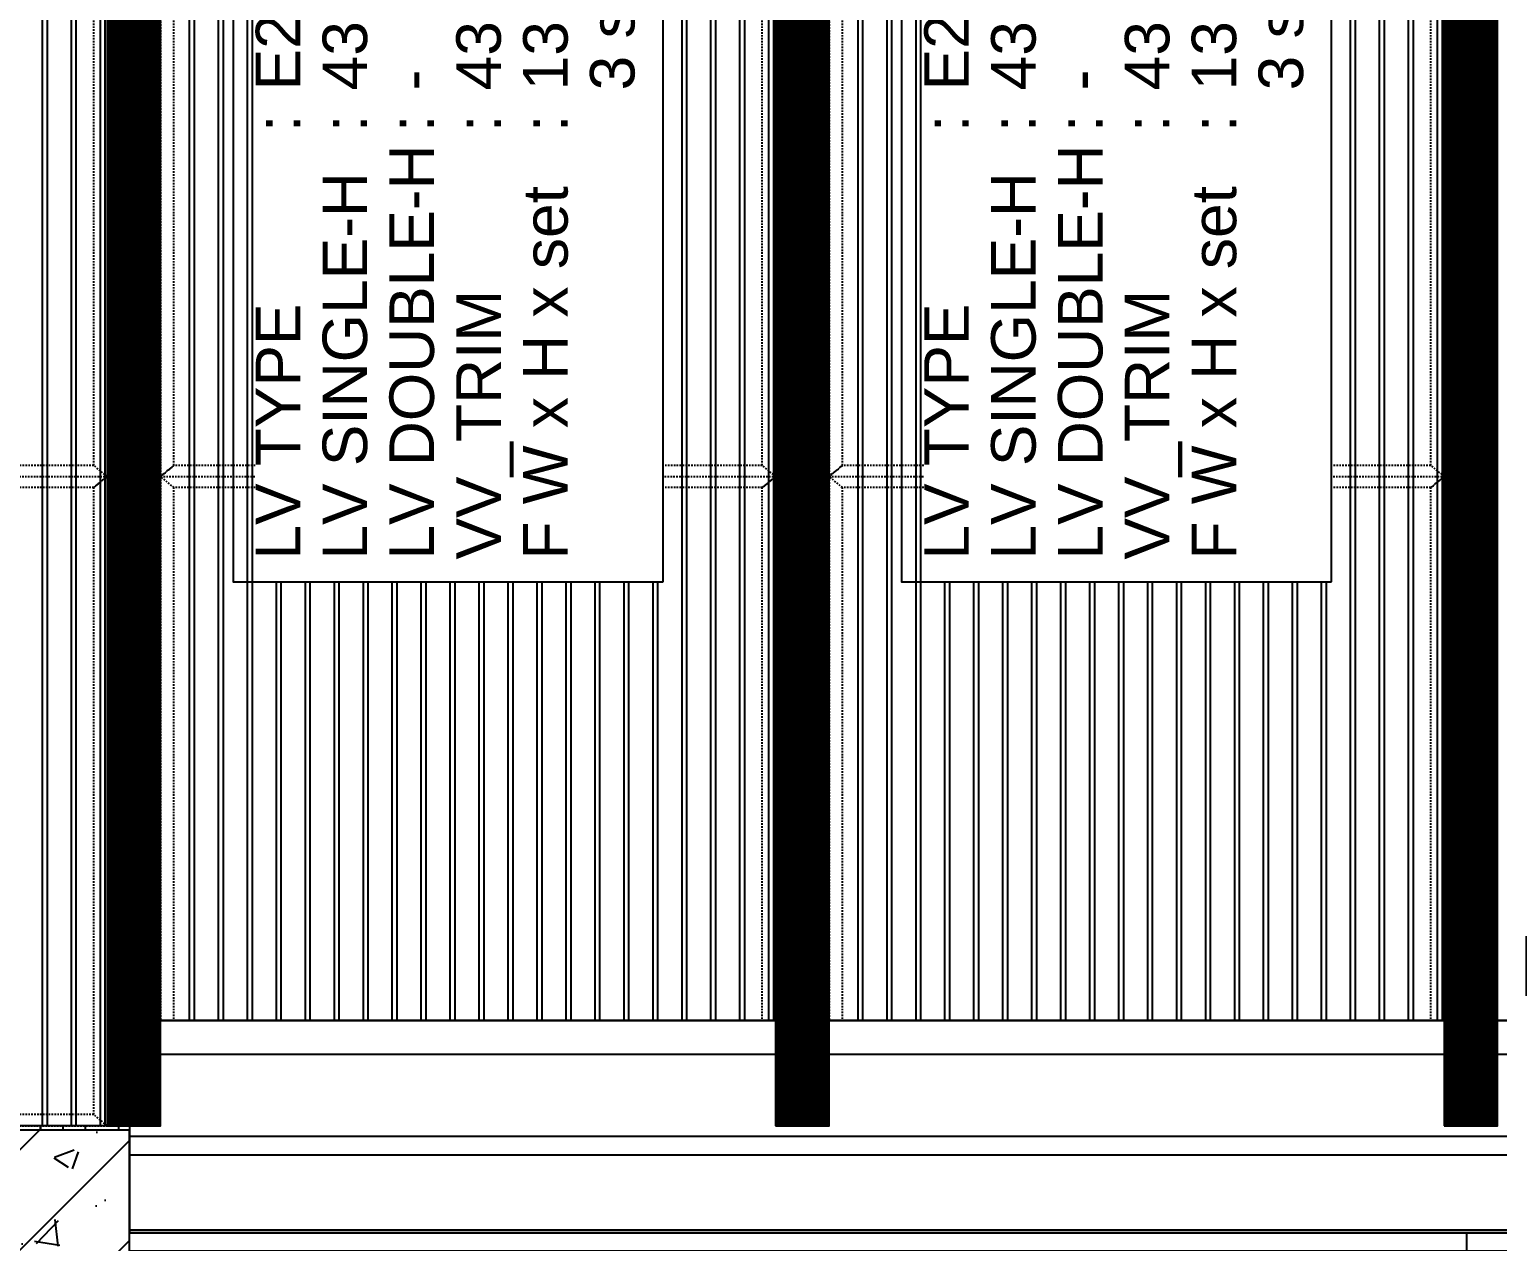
# Model space of a CAD drawing. Header units: millimetres. Extents: x 663313 to 1226001, y 1431724 to 1620898.
# Drawn here: x 856797 to 860091, y 1513025 to 1515745 of the extents above; entities that cross this region are included whole.
import ezdxf

# ---------------------------------------------------------------- set-up
doc = ezdxf.new("R2010")
doc.units = ezdxf.units.MM
doc.set_wipeout_variables(frame=1)
for name, pattern in [('CENTER', [50.8, 31.75, -6.35, 6.35, -6.35]), ('DPA_Grid _ Level 100', [1000, 550, -160, 130, -160]), ('Grid Line', [22.225, 12.7, -3.175, 3.175, -3.175]), ('HIDDEN', [0.375, 0.25, -0.125]), ('TA_GL_000.70000', [1.925, 0.7, -0.175, 0.175, -0.175, 0.7]), ('TA_HL_001.00000', [6.5, 3.55, -2.95]), ('XKITLINE00', [0]), ('XKITLINE02', [4, 2, -2])]:
    doc.linetypes.add(name, pattern=pattern)
for name, color, linetype, plot in [('000 - 0_HIDE_OBJ_FRAMING_DEF_SUB', 7, 'Continuous', False), ('000_AREA_ASPG_AREA_HATCH_', 7, 'Continuous', False), ('000_AREA_ASPG_AREA_MAIN_COLOR_1', 7, 'Continuous', False)]:
    doc.layers.add(name, color=color, linetype=linetype, plot=plot)
for name, color, linetype in [('000 - 0_SYM_DWG_GRIDLINE_MAIN_COLOR_251', 7, 'Continuous'), ('000 - CONCRETE_COL_HATCH_', 7, 'Continuous'), ('000 - CONCRETE_PRECAST_MAIN_COLOR_1', 7, 'Continuous'), ('000 - CONCRETE_PRECAST_MAIN_COLOR_3', 7, 'Continuous'), ('000 - CONCRETE_PRECAST_WIPEOUT_', 7, 'Continuous'), ('000 - ESTIMATE_ASPG_MAIN_COLOR_6', 7, 'Continuous'), ('000 - ESTIMATE_ASPG_TEXT_COLOR_1', 7, 'Continuous'), ('000 - ESTIMATE_ASPG_WIPEOUT_', 7, 'Continuous'), ('000 - GRID', 7, 'CENTER'), ('010 - ASPG_EXTR_MAIN_COLOR_2', 7, 'Continuous'), ('010 - ASPG_EXTR_WIPEOUT_', 7, 'Continuous'), ('010 - ASPG_FRAMING_MAIN_COLOR_1', 7, 'Continuous'), ('010 - ASPG_FRAMING_SUB_COLOR_2', 7, 'Continuous'), ('A-canopy', 7, 'Continuous')]:
    doc.layers.add(name, color=color, linetype=linetype)
for name, color, linetype, lineweight in [('A-FLOR-E', 7, 'Continuous', 9), ('A-GENM', 7, 'Continuous', 9), ('Bolt', 7, 'Continuous', 0), ('Part', 7, 'Continuous', 0)]:
    doc.layers.add(name, color=color, linetype=linetype, lineweight=lineweight)
doc.styles.add('_Arial', font='arial.ttf')
doc.styles.add('Arial', font='arial.ttf')
doc.styles.add('TA', font='', dxfattribs={"height": 4.5})
doc.styles.get('TA').set_extended_font_data('Cordia New')
doc.dimstyles.new('Dim - 40 - Cen', dxfattribs={"dimscale": 0.04, "dimtxt": 3, "dimasz": 1, "dimexe": 0, "dimexo": 2.5, "dimgap": 1.5, "dimtad": 1, "dimdec": 0, "dimlfac": 1000, "dimzin": 1, "dimdsep": 46, "dimtxsty": 'Arial', "dimblk": 'CEN1', "dimcen": 0.09, "dimclrd": 7, "dimclre": 7, "dimclrt": 7, "dimadec": 0, "dimazin": 0, "dimtfac": 1, "dimtdec": 0, "dimtix": 1, "dimtofl": 0, "dimtmove": 2, "dimatfit": 3, "dimfxl": 1, "dimtfill": 1, "dimtfillclr": 256, "dimtolj": 1, "dimtzin": 0, "dimarcsym": 0})
doc.dimstyles.new('Dim - 40 - End', dxfattribs={"dimscale": 0.04, "dimtxt": 3, "dimasz": 1, "dimexe": 0, "dimexo": 2.5, "dimgap": 1.5, "dimtad": 1, "dimdec": 0, "dimlfac": 1000, "dimzin": 1, "dimdsep": 46, "dimtxsty": 'Arial', "dimblk": 'END', "dimcen": 0.09, "dimclrd": 7, "dimclre": 7, "dimclrt": 7, "dimadec": 0, "dimazin": 0, "dimtfac": 1, "dimtdec": 0, "dimtix": 1, "dimtofl": 0, "dimtmove": 2, "dimatfit": 3, "dimfxl": 1, "dimtfill": 1, "dimtfillclr": 256, "dimtolj": 1, "dimtzin": 0, "dimarcsym": 0})

# ---------------------------------------------------------------- blocks, each defined once
blk = doc.blocks.new('*A25213097')
at = {"layer": 'Part', "color": 7, "linetype": 'XKITLINE00', "lineweight": 0}
for p, q in [((319.479499, 90.984542), (319.479499, 90.334542)), ((319.479499, 90.984542), (347.729499, 90.984542)), ((347.729499, 90.334542), (347.729499, 90.984542)), ((319.479499, 90.334542), (347.729499, 90.334542))]:
    blk.add_line(p, q, dxfattribs=at)
at = {"layer": 'Part', "color": 7, "linetype": 'XKITLINE02', "lineweight": 0}
blk.add_line((319.479499, 90.394542), (347.729499, 90.394542), dxfattribs=at)
blk = doc.blocks.new('*A25223098')
at = {"layer": 'Part', "color": 7, "linetype": 'XKITLINE00', "lineweight": 0}
for p, q in [((344.479501, 103.584542), (344.479501, 90.984542)), ((344.479501, 103.584542), (345.479501, 103.584542)), ((345.479501, 103.584542), (345.479501, 90.984542)), ((344.479501, 90.274542), (344.479501, 86.484542)), ((345.479501, 90.274542), (345.479501, 86.484542)), ((344.479501, 86.484542), (345.479501, 86.484542))]:
    blk.add_line(p, q, dxfattribs=at)
at = {"layer": 'Part', "color": 7, "linetype": 'XKITLINE02', "lineweight": 0}
for p, q in [((344.949501, 103.584542), (344.949501, 86.484542)), ((345.009501, 103.584542), (345.009501, 86.484542)), ((344.479501, 90.984542), (344.479501, 90.274542)), ((345.479501, 90.984542), (345.479501, 90.274542))]:
    blk.add_line(p, q, dxfattribs=at)
blk = doc.blocks.new('*A28423259')
at = {"layer": 'Part', "color": 7, "linetype": 'XKITLINE00', "lineweight": 0}
for p, q in [((321.729535, 90.984542), (321.729535, 103.584542)), ((321.729535, 103.584542), (322.729535, 103.584542)), ((322.729535, 103.584542), (322.729535, 90.984542)), ((321.729535, 90.274542), (321.729535, 86.484542)), ((322.729535, 90.274542), (322.729535, 86.484542)), ((321.729535, 86.484542), (322.729535, 86.484542))]:
    blk.add_line(p, q, dxfattribs=at)
at = {"layer": 'Part', "color": 7, "linetype": 'XKITLINE02', "lineweight": 0}
for p, q in [((322.199535, 103.584542), (322.199535, 86.484542)), ((322.259535, 103.584542), (322.259535, 86.484542)), ((321.729535, 90.984542), (321.729535, 90.274542)), ((322.729535, 90.984542), (322.729535, 90.274542))]:
    blk.add_line(p, q, dxfattribs=at)
blk = doc.blocks.new('*A29423270')
at = {"layer": 'Bolt'}
for points in [[(344.15, 86.385), (344.15, 86.285), (344.01, 86.285), (344.01, 86.385)], [(345.95, 86.385), (345.95, 86.285), (345.81, 86.285), (345.81, 86.385)]]:
    blk.add_hatch(color=7, dxfattribs=at).paths.add_polyline_path(points, flags=17)
at = {"layer": 'Bolt', "color": 7, "linetype": 'XKITLINE00', "lineweight": 0}
for p, q in [((344.01, 86.385), (344.01, 86.285)), ((344.08, 86.385), (344.08, 86.285)), ((344.15, 86.385), (344.15, 86.285)), ((345.81, 86.385), (345.81, 86.285)), ((345.88, 86.385), (345.88, 86.285)), ((345.95, 86.385), (345.95, 86.285))]:
    blk.add_line(p, q, dxfattribs=at)
blk = doc.blocks.new('*A29433271')
at = {"layer": 'Bolt', "color": 7, "linetype": 'XKITLINE02', "lineweight": 0}
for p, q in [((345.138701, 86.684542), (344.709501, 86.684542)), ((345.009501, 86.754542), (344.949501, 86.754542)), ((345.059501, 86.854542), (345.009501, 86.854542)), ((345.009501, 86.614542), (344.949501, 86.614542)), ((345.059501, 86.514542), (345.009501, 86.514542))]:
    blk.add_line(p, q, dxfattribs=at)
blk = doc.blocks.new('*A29443272')
at = {"layer": 'Part', "color": 7, "linetype": 'XKITLINE00', "lineweight": 0}
for p, q in [((343.679501, 86.084542), (343.879501, 86.284542)), ((343.679501, 86.084542), (346.279501, 86.084542)), ((343.879501, 86.284542), (346.109501, 86.284542)), ((346.109501, 86.284542), (346.279501, 86.084542))]:
    blk.add_line(p, q, dxfattribs=at)
blk = doc.blocks.new('*A29453273')
at = {"layer": 'Part', "color": 7, "linetype": 'XKITLINE02', "lineweight": 0}
for p, q in [((345.059501, 86.984542), (345.009501, 86.984542)), ((345.009501, 86.984542), (345.009501, 86.484542)), ((345.059501, 86.484542), (345.059501, 86.984542)), ((345.009501, 86.384542), (345.609501, 86.384542))]:
    blk.add_line(p, q, dxfattribs=at)
at = {"layer": 'Part', "color": 7, "linetype": 'XKITLINE00', "lineweight": 0}
for p, q in [((345.009501, 86.484542), (345.009501, 86.384542)), ((345.059501, 86.434542), (345.059501, 86.484542)), ((345.609501, 86.434542), (345.059501, 86.434542)), ((345.609501, 86.384542), (345.609501, 86.434542))]:
    blk.add_line(p, q, dxfattribs=at)
blk = doc.blocks.new('*A29463274')
at = {"layer": 'Part', "color": 7, "linetype": 'XKITLINE00', "lineweight": 0}
for p, q in [((343.879501, 86.384542), (346.079501, 86.384542)), ((343.879501, 86.284542), (343.879501, 86.384542)), ((346.079501, 86.384542), (346.079501, 86.284542)), ((346.079501, 86.284542), (343.879501, 86.284542))]:
    blk.add_line(p, q, dxfattribs=at)
blk = doc.blocks.new('*A29473275')
at = {"layer": 'Part', "color": 7, "linetype": 'XKITLINE00', "lineweight": 0}
for p, q in [((344.949501, 90.274542), (345.009501, 90.274542)), ((344.949501, 89.274542), (344.949501, 90.274542)), ((345.009501, 90.274542), (345.009501, 89.274542)), ((344.949501, 89.974542), (345.009501, 89.974542)), ((345.009501, 89.274542), (344.949501, 89.274542))]:
    blk.add_line(p, q, dxfattribs=at)
blk = doc.blocks.new('*A29483276')
at = {"layer": 'Part', "color": 7, "linetype": 'XKITLINE00', "lineweight": 0}
for p, q in [((344.479501, 90.274542), (344.479501, 90.334542)), ((345.479501, 90.274542), (344.479501, 90.274542)), ((345.479501, 90.334542), (345.479501, 90.274542))]:
    blk.add_line(p, q, dxfattribs=at)
at = {"layer": 'Part', "color": 7, "linetype": 'XKITLINE02', "lineweight": 0}
blk.add_line((344.479501, 90.334542), (345.479501, 90.334542), dxfattribs=at)
blk = doc.blocks.new('*A29493277')
at = {"layer": 'Bolt'}
for points in [[(344.61, 90.335), (344.61, 90.395), (344.75, 90.395), (344.75, 90.335)], [(344.61, 90.275), (344.61, 90.335), (344.75, 90.335), (344.75, 90.275)], [(345.21, 90.335), (345.21, 90.395), (345.35, 90.395), (345.35, 90.335)], [(345.21, 90.275), (345.21, 90.335), (345.35, 90.335), (345.35, 90.275)]]:
    blk.add_hatch(color=7, dxfattribs=at).paths.add_polyline_path(points, flags=17)
at = {"layer": 'Bolt', "color": 7, "linetype": 'XKITLINE00', "lineweight": 0}
for p, q in [((344.68, 90.195), (344.68, 90.625)), ((345.28, 90.195), (345.28, 90.625)), ((344.61, 90.335), (344.61, 90.395)), ((344.61, 90.275), (344.61, 90.335)), ((344.75, 90.335), (344.75, 90.395)), ((344.75, 90.275), (344.75, 90.335)), ((345.21, 90.335), (345.21, 90.395)), ((345.21, 90.275), (345.21, 90.335)), ((345.35, 90.335), (345.35, 90.395)), ((345.35, 90.275), (345.35, 90.335))]:
    blk.add_line(p, q, dxfattribs=at)
blk = doc.blocks.new('*A30593350')
at = {"layer": 'Part', "color": 7, "linetype": 'XKITLINE00', "lineweight": 0}
for p, q in [((323.529535, 103.984542), (320.929535, 103.984542)), ((320.929535, 103.984542), (321.129535, 103.784542)), ((321.129535, 103.784542), (323.359535, 103.784542)), ((323.529535, 103.984542), (323.359535, 103.784542))]:
    blk.add_line(p, q, dxfattribs=at)
blk = doc.blocks.new('*A30603351')
at = {"layer": 'Part', "color": 7, "linetype": 'XKITLINE00', "lineweight": 0}
for p, q in [((321.129535, 103.684542), (321.129535, 103.784542)), ((321.129535, 103.784542), (323.329535, 103.784542)), ((323.329535, 103.784542), (323.329535, 103.684542)), ((321.129535, 103.684542), (323.329535, 103.684542))]:
    blk.add_line(p, q, dxfattribs=at)
blk = doc.blocks.new('*A30783357')
at = {"layer": 'Bolt'}
for points in [[(344.15, 103.785), (344.15, 103.685), (344.01, 103.685), (344.01, 103.785)], [(345.95, 103.785), (345.95, 103.685), (345.81, 103.685), (345.81, 103.785)]]:
    blk.add_hatch(color=7, dxfattribs=at).paths.add_polyline_path(points, flags=17)
at = {"layer": 'Bolt', "color": 7, "linetype": 'XKITLINE00', "lineweight": 0}
for p, q in [((344.01, 103.685), (344.01, 103.785)), ((344.08, 103.685), (344.08, 103.785)), ((344.15, 103.685), (344.15, 103.785)), ((345.81, 103.685), (345.81, 103.785)), ((345.88, 103.685), (345.88, 103.785)), ((345.95, 103.685), (345.95, 103.785))]:
    blk.add_line(p, q, dxfattribs=at)
blk = doc.blocks.new('*A30793358')
at = {"layer": 'Bolt', "color": 7, "linetype": 'XKITLINE02', "lineweight": 0}
for p, q in [((345.009501, 103.454542), (344.949501, 103.454542)), ((345.059501, 103.554542), (345.009501, 103.554542)), ((345.138701, 103.384542), (344.709501, 103.384542)), ((345.009501, 103.314542), (344.949501, 103.314542)), ((345.059501, 103.214542), (345.009501, 103.214542))]:
    blk.add_line(p, q, dxfattribs=at)
blk = doc.blocks.new('*A30803359')
at = {"layer": 'Part', "color": 7, "linetype": 'XKITLINE00', "lineweight": 0}
for p, q in [((345.009501, 103.684542), (345.009501, 103.584542)), ((345.609501, 103.634542), (345.059501, 103.634542)), ((345.059501, 103.634542), (345.059501, 103.584542)), ((345.609501, 103.684542), (345.609501, 103.634542))]:
    blk.add_line(p, q, dxfattribs=at)
at = {"layer": 'Part', "color": 7, "linetype": 'XKITLINE02', "lineweight": 0}
for p, q in [((345.009501, 103.684542), (345.609501, 103.684542)), ((345.009501, 103.584542), (345.009501, 103.084542)), ((345.059501, 103.584542), (345.059501, 103.084542)), ((345.009501, 103.084542), (345.059501, 103.084542))]:
    blk.add_line(p, q, dxfattribs=at)
blk = doc.blocks.new('*A30813360')
at = {"layer": 'Part', "color": 7, "linetype": 'XKITLINE00', "lineweight": 0}
for p, q in [((346.279501, 103.984542), (343.679501, 103.984542)), ((343.679501, 103.984542), (343.879501, 103.784542)), ((343.879501, 103.784542), (346.109501, 103.784542)), ((346.279501, 103.984542), (346.109501, 103.784542))]:
    blk.add_line(p, q, dxfattribs=at)
blk = doc.blocks.new('*A30823361')
at = {"layer": 'Part', "color": 7, "linetype": 'XKITLINE00', "lineweight": 0}
for p, q in [((343.879501, 103.684542), (343.879501, 103.784542)), ((343.879501, 103.784542), (346.079501, 103.784542)), ((346.079501, 103.784542), (346.079501, 103.684542)), ((343.879501, 103.684542), (346.079501, 103.684542))]:
    blk.add_line(p, q, dxfattribs=at)
blk = doc.blocks.new('*A30983372')
at = {"layer": 'Part', "color": 7, "linetype": 'XKITLINE00', "lineweight": 0}
for p, q in [((321.129535, 86.384542), (323.329535, 86.384542)), ((321.129535, 86.284542), (321.129535, 86.384542)), ((323.329535, 86.384542), (323.329535, 86.284542)), ((323.329535, 86.284542), (321.129535, 86.284542))]:
    blk.add_line(p, q, dxfattribs=at)
blk = doc.blocks.new('*A30993373')
at = {"layer": 'Part', "color": 7, "linetype": 'XKITLINE02', "lineweight": 0}
for p, q in [((322.309535, 86.984542), (322.259535, 86.984542)), ((322.259535, 86.984542), (322.259535, 86.484542)), ((322.309535, 86.484542), (322.309535, 86.984542)), ((322.259535, 86.384542), (322.859535, 86.384542))]:
    blk.add_line(p, q, dxfattribs=at)
at = {"layer": 'Part', "color": 7, "linetype": 'XKITLINE00', "lineweight": 0}
for p, q in [((322.259535, 86.484542), (322.259535, 86.384542)), ((322.309535, 86.434542), (322.309535, 86.484542)), ((322.859535, 86.434542), (322.309535, 86.434542)), ((322.859535, 86.384542), (322.859535, 86.434542))]:
    blk.add_line(p, q, dxfattribs=at)
blk = doc.blocks.new('*A31003374')
at = {"layer": 'Part', "color": 7, "linetype": 'XKITLINE00', "lineweight": 0}
for p, q in [((320.929535, 86.084542), (321.129535, 86.284542)), ((320.929535, 86.084542), (323.529535, 86.084542)), ((321.129535, 86.284542), (323.359535, 86.284542)), ((323.359535, 86.284542), (323.529535, 86.084542))]:
    blk.add_line(p, q, dxfattribs=at)
blk = doc.blocks.new('*A31013375')
at = {"layer": 'Bolt', "color": 7, "linetype": 'XKITLINE02', "lineweight": 0}
for p, q in [((322.388735, 86.684542), (321.959535, 86.684542)), ((322.259535, 86.754542), (322.199535, 86.754542)), ((322.309535, 86.854542), (322.259535, 86.854542)), ((322.259535, 86.614542), (322.199535, 86.614542)), ((322.309535, 86.514542), (322.259535, 86.514542))]:
    blk.add_line(p, q, dxfattribs=at)
blk = doc.blocks.new('*A31023376')
at = {"layer": 'Bolt'}
for points in [[(321.4, 86.385), (321.4, 86.285), (321.26, 86.285), (321.26, 86.385)], [(323.2, 86.385), (323.2, 86.285), (323.06, 86.285), (323.06, 86.385)]]:
    blk.add_hatch(color=7, dxfattribs=at).paths.add_polyline_path(points, flags=17)
at = {"layer": 'Bolt', "color": 7, "linetype": 'XKITLINE00', "lineweight": 0}
for p, q in [((321.26, 86.385), (321.26, 86.285)), ((321.33, 86.385), (321.33, 86.285)), ((321.4, 86.385), (321.4, 86.285)), ((323.06, 86.385), (323.06, 86.285)), ((323.13, 86.385), (323.13, 86.285)), ((323.2, 86.385), (323.2, 86.285))]:
    blk.add_line(p, q, dxfattribs=at)
blk = doc.blocks.new('*A31063380')
at = {"layer": 'Part', "color": 7, "linetype": 'XKITLINE00', "lineweight": 0}
for p, q in [((322.199535, 90.274542), (322.259535, 90.274542)), ((322.199535, 89.274542), (322.199535, 90.274542)), ((322.259535, 90.274542), (322.259535, 89.274542)), ((322.199535, 89.974542), (322.259535, 89.974542)), ((322.259535, 89.274542), (322.199535, 89.274542))]:
    blk.add_line(p, q, dxfattribs=at)
blk = doc.blocks.new('*A31073381')
at = {"layer": 'Part', "color": 7, "linetype": 'XKITLINE00', "lineweight": 0}
for p, q in [((321.729535, 90.334542), (321.729535, 90.274542)), ((322.729535, 90.274542), (321.729535, 90.274542)), ((322.729535, 90.334542), (322.729535, 90.274542))]:
    blk.add_line(p, q, dxfattribs=at)
at = {"layer": 'Part', "color": 7, "linetype": 'XKITLINE02', "lineweight": 0}
blk.add_line((322.729535, 90.334542), (321.729535, 90.334542), dxfattribs=at)
blk = doc.blocks.new('*A31083382')
at = {"layer": 'Bolt'}
for points in [[(321.86, 90.335), (321.86, 90.395), (322, 90.395), (322, 90.335)], [(321.86, 90.275), (321.86, 90.335), (322, 90.335), (322, 90.275)], [(322.46, 90.335), (322.46, 90.395), (322.6, 90.395), (322.6, 90.335)], [(322.46, 90.275), (322.46, 90.335), (322.6, 90.335), (322.6, 90.275)]]:
    blk.add_hatch(color=7, dxfattribs=at).paths.add_polyline_path(points, flags=17)
at = {"layer": 'Bolt', "color": 7, "linetype": 'XKITLINE00', "lineweight": 0}
for p, q in [((321.93, 90.195), (321.93, 90.625)), ((322.53, 90.195), (322.53, 90.625)), ((321.86, 90.335), (321.86, 90.395)), ((321.86, 90.275), (321.86, 90.335)), ((322, 90.335), (322, 90.395)), ((322, 90.275), (322, 90.335)), ((322.46, 90.335), (322.46, 90.395)), ((322.46, 90.275), (322.46, 90.335)), ((322.6, 90.335), (322.6, 90.395)), ((322.6, 90.275), (322.6, 90.335))]:
    blk.add_line(p, q, dxfattribs=at)
blk = doc.blocks.new('*A31213383')
at = {"layer": 'Bolt'}
for points in [[(321.4, 103.785), (321.4, 103.685), (321.26, 103.685), (321.26, 103.785)], [(323.2, 103.785), (323.2, 103.685), (323.06, 103.685), (323.06, 103.785)]]:
    blk.add_hatch(color=7, dxfattribs=at).paths.add_polyline_path(points, flags=17)
at = {"layer": 'Bolt', "color": 7, "linetype": 'XKITLINE00', "lineweight": 0}
for p, q in [((321.26, 103.685), (321.26, 103.785)), ((321.33, 103.685), (321.33, 103.785)), ((321.4, 103.685), (321.4, 103.785)), ((323.06, 103.685), (323.06, 103.785)), ((323.13, 103.685), (323.13, 103.785)), ((323.2, 103.685), (323.2, 103.785))]:
    blk.add_line(p, q, dxfattribs=at)
blk = doc.blocks.new('*A31223384')
at = {"layer": 'Bolt', "color": 7, "linetype": 'XKITLINE02', "lineweight": 0}
for p, q in [((322.259535, 103.454542), (322.199535, 103.454542)), ((322.309535, 103.554542), (322.259535, 103.554542)), ((322.388735, 103.384542), (321.959535, 103.384542)), ((322.259535, 103.314542), (322.199535, 103.314542)), ((322.309535, 103.214542), (322.259535, 103.214542))]:
    blk.add_line(p, q, dxfattribs=at)
blk = doc.blocks.new('*A31233385')
at = {"layer": 'Part', "color": 7, "linetype": 'XKITLINE00', "lineweight": 0}
for p, q in [((322.259535, 103.684542), (322.259535, 103.584542)), ((322.859535, 103.634542), (322.309535, 103.634542)), ((322.309535, 103.634542), (322.309535, 103.584542)), ((322.859535, 103.684542), (322.859535, 103.634542))]:
    blk.add_line(p, q, dxfattribs=at)
at = {"layer": 'Part', "color": 7, "linetype": 'XKITLINE02', "lineweight": 0}
for p, q in [((322.259535, 103.684542), (322.859535, 103.684542)), ((322.259535, 103.584542), (322.259535, 103.084542)), ((322.309535, 103.584542), (322.309535, 103.084542)), ((322.259535, 103.084542), (322.309535, 103.084542))]:
    blk.add_line(p, q, dxfattribs=at)
blk = doc.blocks.new('GM_Louver Grill Vertical Z1 - Z Profile-V256-ENT 4 ELE-2 sheet')
at = {"layer": '000 - 0_HIDE_OBJ_FRAMING_DEF_SUB', "color": 7}
blk.add_line((-142238.2, 105670), (-142238.2, 110050), dxfattribs=at)
blk = doc.blocks.new('5')
at = {"layer": '000 - 0_HIDE_OBJ_FRAMING_DEF_SUB', "color": 7}
for p, q in [((1852826.1, 105670), (1852826.1, 110050)), ((1854226.1, 110050), (1854226.1, 105670)), ((1854326.1, 110050), (1854326.1, 105670)), ((1855726.1, 105670), (1855726.1, 110050)), ((1855826.1, 105670), (1855826.1, 110050)), ((1852826.1, 105720), (1854226.1, 105720)), ((1854326.1, 105720), (1855726.1, 105720)), ((1857226.1, 105720), (1855826.1, 105720))]:
    blk.add_line(p, q, dxfattribs=at)
for points in [[(1852776.1, 110050), (1851276.1, 110050), (1851276.1, 105670), (1852776.1, 105670)], [(1852776.1, 110050), (1854276.1, 110050), (1854276.1, 105670), (1852776.1, 105670)], [(1855776.1, 110050), (1854276.1, 110050), (1854276.1, 105670), (1855776.1, 105670)], [(1855776.1, 110050), (1857276.1, 110050), (1857276.1, 105670), (1855776.1, 105670)]]:
    blk.add_lwpolyline(points, close=True, dxfattribs=at)
at = {"layer": 'A-GENM', "color": 7}
for p in [(1995114.3, 0), (1995189.3, 0), (1995264.3, 0), (1995339.3, 0), (1995414.3, 0), (1995489.3, 0), (1995564.3, 0), (1995639.3, 0), (1995714.3, 0), (1995789.3, 0), (1995864.3, 0), (1995939.3, 0), (1996014.3, 0), (1996089.3, 0), (1996164.3, 0), (1996239.3, 0), (1996314.3, 0), (1996389.3, 0), (1996614.3, 0), (1996689.3, 0), (1996764.3, 0), (1996839.3, 0), (1996914.3, 0), (1996989.3, 0), (1997064.3, 0), (1997139.3, 0), (1997214.3, 0), (1997289.3, 0), (1997364.3, 0), (1997439.3, 0), (1997514.3, 0), (1997589.3, 0), (1997664.3, 0), (1997739.3, 0), (1997814.3, 0), (1997889.3, 0), (1998114.3, 0), (1998189.3, 0), (1998264.3, 0)]:
    blk.add_blockref('GM_Louver Grill Vertical Z1 - Z Profile-V256-ENT 4 ELE-2 sheet', p, dxfattribs=at)
blk = doc.blocks.new('CEN1')
at = {"color": 7}
for p, q in [((0, 1.5), (0, -1.5)), ((1.5, 0), (-1.5, 0))]:
    blk.add_line(p, q, dxfattribs=at)
blk.add_circle((0, 0), 0.75, dxfattribs=at)
blk = doc.blocks.new('*D5123')
at = {"layer": '000 - 0_HIDE_OBJ_FRAMING_DEF_SUB', "color": 7, "lineweight": -2, "transparency": 16777216}
for p, q in [((15.7606, -0.08), (15.7606, -0.4329)), ((16.7608, -0.08), (16.7608, -0.4329)), ((15.8006, -0.4329), (16.7208, -0.4329))]:
    blk.add_line(p, q, dxfattribs=at)
at = {"layer": 'Defpoints', "color": 7, "transparency": 16777216}
for p in [(15.7606, 0.02), (16.7608, 0.02), (16.7608, -0.4329)]:
    blk.add_point(p, dxfattribs=at)
at = {"layer": '000 - 0_HIDE_OBJ_FRAMING_DEF_SUB', "color": 7, "lineweight": -2, "transparency": 16777216, "xscale": 0.04, "yscale": 0.04, "zscale": 0.04, "rotation": 180}
blk.add_blockref('CEN1', (15.7606, -0.4329), dxfattribs=at)
at = {"layer": '000 - 0_HIDE_OBJ_FRAMING_DEF_SUB', "color": 7, "lineweight": -2, "transparency": 16777216, "xscale": 0.04, "yscale": 0.04, "zscale": 0.04}
blk.add_blockref('CEN1', (16.7608, -0.4329), dxfattribs=at)
at = {"layer": '000 - 0_HIDE_OBJ_FRAMING_DEF_SUB', "color": 7, "transparency": 16777216, "insert": (16.2607, -0.3116), "char_height": 0.12, "attachment_point": 5, "style": 'Arial', "bg_fill": 3, "box_fill_scale": 1.1, "bg_fill_color": 256, "bg_fill_true_color": 13158600, "bg_fill_transparency": 0}
blk.add_mtext('\\A1;1000', dxfattribs=at)
blk = doc.blocks.new('*D5124')
at = {"layer": '000 - 0_HIDE_OBJ_FRAMING_DEF_SUB', "color": 7, "lineweight": -2, "transparency": 16777216}
for p, q in [((16.7608, -0.08), (16.7608, -0.4329)), ((19.0358, -0.08), (19.0358, -0.4329)), ((16.8008, -0.4329), (18.9958, -0.4329))]:
    blk.add_line(p, q, dxfattribs=at)
at = {"layer": 'Defpoints', "color": 7, "transparency": 16777216}
for p in [(16.7608, 0.02), (19.0358, 0.02), (19.0358, -0.4329)]:
    blk.add_point(p, dxfattribs=at)
at = {"layer": '000 - 0_HIDE_OBJ_FRAMING_DEF_SUB', "color": 7, "lineweight": -2, "transparency": 16777216, "xscale": 0.04, "yscale": 0.04, "zscale": 0.04, "rotation": 180}
blk.add_blockref('CEN1', (16.7608, -0.4329), dxfattribs=at)
at = {"layer": '000 - 0_HIDE_OBJ_FRAMING_DEF_SUB', "color": 7, "lineweight": -2, "transparency": 16777216, "xscale": 0.04, "yscale": 0.04, "zscale": 0.04}
blk.add_blockref('CEN1', (19.0358, -0.4329), dxfattribs=at)
at = {"layer": '000 - 0_HIDE_OBJ_FRAMING_DEF_SUB', "color": 7, "transparency": 16777216, "insert": (17.8983, -0.3116), "char_height": 0.12, "attachment_point": 5, "style": 'Arial', "bg_fill": 3, "box_fill_scale": 1.1, "bg_fill_color": 256, "bg_fill_true_color": 13158600, "bg_fill_transparency": 0}
blk.add_mtext('\\A1;2275', dxfattribs=at)
blk = doc.blocks.new('*D5125')
at = {"layer": '000 - 0_HIDE_OBJ_FRAMING_DEF_SUB', "color": 7, "lineweight": -2, "transparency": 16777216}
for p, q in [((19.0358, -0.08), (19.0358, -0.4329)), ((19.8858, -0.08), (19.8858, -0.4329)), ((19.0758, -0.4329), (19.8458, -0.4329))]:
    blk.add_line(p, q, dxfattribs=at)
at = {"layer": 'Defpoints', "color": 7, "transparency": 16777216}
for p in [(19.0358, 0.02), (19.8858, 0.02), (19.8858, -0.4329)]:
    blk.add_point(p, dxfattribs=at)
at = {"layer": '000 - 0_HIDE_OBJ_FRAMING_DEF_SUB', "color": 7, "lineweight": -2, "transparency": 16777216, "xscale": 0.04, "yscale": 0.04, "zscale": 0.04, "rotation": 180}
blk.add_blockref('CEN1', (19.0358, -0.4329), dxfattribs=at)
at = {"layer": '000 - 0_HIDE_OBJ_FRAMING_DEF_SUB', "color": 7, "lineweight": -2, "transparency": 16777216, "xscale": 0.04, "yscale": 0.04, "zscale": 0.04}
blk.add_blockref('CEN1', (19.8858, -0.4329), dxfattribs=at)
at = {"layer": '000 - 0_HIDE_OBJ_FRAMING_DEF_SUB', "color": 7, "transparency": 16777216, "insert": (19.4608, -0.3116), "char_height": 0.12, "attachment_point": 5, "style": 'Arial', "bg_fill": 3, "box_fill_scale": 1.1, "bg_fill_color": 256, "bg_fill_true_color": 13158600, "bg_fill_transparency": 0}
blk.add_mtext('\\A1;850', dxfattribs=at)
blk = doc.blocks.new('END')
at = {"color": 7}
for p, q in [((0, 1.5), (0, -1.5)), ((1.5, 0), (-1.5, 0)), ((-0.795, -0.795), (0.795, 0.795))]:
    blk.add_line(p, q, dxfattribs=at)
blk = doc.blocks.new('*D5154')
at = {"layer": '000 - 0_HIDE_OBJ_FRAMING_DEF_SUB', "color": 7, "lineweight": -2, "transparency": 16777216}
for p, q in [((16.4191, 0.6758), (16.3791, 0.6758)), ((16.4591, 0.59), (16.4591, 0.6758)), ((16.4843, 0.59), (16.4843, 0.6758)), ((16.5243, 0.6758), (16.5643, 0.6758))]:
    blk.add_line(p, q, dxfattribs=at)
at = {"layer": 'Defpoints', "color": 7, "transparency": 16777216}
for p in [(16.4591, 0.6758), (16.4591, 0.49), (16.4843, 0.49)]:
    blk.add_point(p, dxfattribs=at)
at = {"layer": '000 - 0_HIDE_OBJ_FRAMING_DEF_SUB', "color": 7, "lineweight": -2, "transparency": 16777216, "xscale": 0.04, "yscale": 0.04, "zscale": 0.04}
blk.add_blockref('END', (16.4591, 0.6758), dxfattribs=at)
at = {"layer": '000 - 0_HIDE_OBJ_FRAMING_DEF_SUB', "color": 7, "lineweight": -2, "transparency": 16777216, "xscale": 0.04, "yscale": 0.04, "zscale": 0.04, "rotation": 180}
blk.add_blockref('END', (16.4843, 0.6758), dxfattribs=at)
at = {"layer": '000 - 0_HIDE_OBJ_FRAMING_DEF_SUB', "color": 7, "transparency": 16777216, "insert": (16.4717, 0.797), "char_height": 0.12, "attachment_point": 5, "style": 'Arial', "bg_fill": 3, "box_fill_scale": 1.1, "bg_fill_color": 256, "bg_fill_true_color": 13158600, "bg_fill_transparency": 0}
blk.add_mtext('\\A1;25', dxfattribs=at)
blk = doc.blocks.new('*D5155')
at = {"layer": '000 - 0_HIDE_OBJ_FRAMING_DEF_SUB', "color": 7, "lineweight": -2, "transparency": 16777216}
for p, q in [((16.4843, 0.59), (16.4843, 0.6758)), ((16.5243, 0.6758), (19.2693, 0.6758)), ((19.3093, 0.59), (19.3093, 0.6758))]:
    blk.add_line(p, q, dxfattribs=at)
at = {"layer": 'Defpoints', "color": 7, "transparency": 16777216}
for p in [(19.3093, 0.6758), (16.4843, 0.49), (19.3093, 0.49)]:
    blk.add_point(p, dxfattribs=at)
at = {"layer": '000 - 0_HIDE_OBJ_FRAMING_DEF_SUB', "color": 7, "lineweight": -2, "transparency": 16777216, "xscale": 0.04, "yscale": 0.04, "zscale": 0.04, "rotation": 180}
blk.add_blockref('END', (16.4843, 0.6758), dxfattribs=at)
at = {"layer": '000 - 0_HIDE_OBJ_FRAMING_DEF_SUB', "color": 7, "lineweight": -2, "transparency": 16777216, "xscale": 0.04, "yscale": 0.04, "zscale": 0.04}
blk.add_blockref('END', (19.3093, 0.6758), dxfattribs=at)
at = {"layer": '000 - 0_HIDE_OBJ_FRAMING_DEF_SUB', "color": 7, "transparency": 16777216, "insert": (17.8968, 0.797), "char_height": 0.12, "attachment_point": 5, "style": 'Arial', "bg_fill": 3, "box_fill_scale": 1.1, "bg_fill_color": 256, "bg_fill_true_color": 13158600, "bg_fill_transparency": 0}
blk.add_mtext('\\A1;2825', dxfattribs=at)
blk = doc.blocks.new('*D5156')
at = {"layer": '000 - 0_HIDE_OBJ_FRAMING_DEF_SUB', "color": 7, "lineweight": -2, "transparency": 16777216}
for p, q in [((19.2693, 0.6758), (19.2293, 0.6758)), ((19.3093, 0.59), (19.3093, 0.6758)), ((19.3343, 0.59), (19.3343, 0.6758)), ((19.3743, 0.6758), (19.4143, 0.6758))]:
    blk.add_line(p, q, dxfattribs=at)
at = {"layer": 'Defpoints', "color": 7, "transparency": 16777216}
for p in [(19.3343, 0.6758), (19.3093, 0.49), (19.3343, 0.49)]:
    blk.add_point(p, dxfattribs=at)
at = {"layer": '000 - 0_HIDE_OBJ_FRAMING_DEF_SUB', "color": 7, "lineweight": -2, "transparency": 16777216, "xscale": 0.04, "yscale": 0.04, "zscale": 0.04}
blk.add_blockref('END', (19.3093, 0.6758), dxfattribs=at)
at = {"layer": '000 - 0_HIDE_OBJ_FRAMING_DEF_SUB', "color": 7, "lineweight": -2, "transparency": 16777216, "xscale": 0.04, "yscale": 0.04, "zscale": 0.04, "rotation": 180}
blk.add_blockref('END', (19.3343, 0.6758), dxfattribs=at)
at = {"layer": '000 - 0_HIDE_OBJ_FRAMING_DEF_SUB', "color": 7, "transparency": 16777216, "insert": (19.3218, 0.797), "char_height": 0.12, "attachment_point": 5, "style": 'Arial', "bg_fill": 3, "box_fill_scale": 1.1, "bg_fill_color": 256, "bg_fill_true_color": 13158600, "bg_fill_transparency": 0}
blk.add_mtext('\\A1;25', dxfattribs=at)
blk = doc.blocks.new('*D5157')
at = {"layer": '000 - 0_HIDE_OBJ_FRAMING_DEF_SUB', "color": 7, "lineweight": -2, "transparency": 16777216}
for p, q in [((19.5443, 0.6758), (19.5043, 0.6758)), ((19.5843, 0.59), (19.5843, 0.6758)), ((19.6093, 0.59), (19.6093, 0.6758)), ((19.6493, 0.6758), (19.6893, 0.6758))]:
    blk.add_line(p, q, dxfattribs=at)
at = {"layer": 'Defpoints', "color": 7, "transparency": 16777216}
for p in [(19.5843, 0.6758), (19.5843, 0.49), (19.6093, 0.49)]:
    blk.add_point(p, dxfattribs=at)
at = {"layer": '000 - 0_HIDE_OBJ_FRAMING_DEF_SUB', "color": 7, "lineweight": -2, "transparency": 16777216, "xscale": 0.04, "yscale": 0.04, "zscale": 0.04}
blk.add_blockref('END', (19.5843, 0.6758), dxfattribs=at)
at = {"layer": '000 - 0_HIDE_OBJ_FRAMING_DEF_SUB', "color": 7, "lineweight": -2, "transparency": 16777216, "xscale": 0.04, "yscale": 0.04, "zscale": 0.04, "rotation": 180}
blk.add_blockref('END', (19.6093, 0.6758), dxfattribs=at)
at = {"layer": '000 - 0_HIDE_OBJ_FRAMING_DEF_SUB', "color": 7, "transparency": 16777216, "insert": (19.5968, 0.797), "char_height": 0.12, "attachment_point": 5, "style": 'Arial', "bg_fill": 3, "box_fill_scale": 1.1, "bg_fill_color": 256, "bg_fill_true_color": 13158600, "bg_fill_transparency": 0}
blk.add_mtext('\\A1;25', dxfattribs=at)
blk = doc.blocks.new('A$Cc320a9d8')
at = {"layer": '000 - 0_HIDE_OBJ_FRAMING_DEF_SUB', "color": 7, "linetype": 'DPA_Grid _ Level 100'}
blk.add_line((-52850.2314, 5250), (0, 5250), dxfattribs=at)
blk = doc.blocks.new('A$C3fe2981c')
at = {"color": 7}
blk.add_wipeout([(-3520, -3330), (0, -3330), (0, 0), (-3520, 0)], dxfattribs=at).dxf.layer = '000 - CONCRETE_PRECAST_WIPEOUT_'
at = {"layer": '000 - CONCRETE_COL_HATCH_'}
h = blk.add_hatch(dxfattribs=at)
h.set_pattern_fill('ANSI31')
h.set_pattern_definition([(45, (0, 0), (-112.253, 112.253), [])])
h.paths.add_polyline_path([(-3520, -3330), (0, -3330), (0, 0), (-3520, 0)])
h = blk.add_hatch(dxfattribs=at)
h.set_pattern_fill('AR-CONC', scale=0.05)
h.set_pattern_definition([(50, (0, 0), (455.462, -39.848), [47.625, -523.875]), (355, (0, 0), (-88.11, 477.642), [38.1, -419.1]), (100.451, (37.96, -3.3), (367.353, 437.794), [40.475, -445.226]), (46.184, (0, 127), (677.7, -105.106), [71.44, -785.81]), (96.636, (56.5, 118.24), (593.51, 618.565), [60.71, -667.84]), (351.184, (0, 127), (593.51, 618.565), [57.15, -628.65]), (21, (63.5, 95.25), (379.036, -255.663), [47.625, -523.875]), (326, (63.5, 95.25), (154.505, 460.47), [38.1, -419.1]), (71.451, (95.1, 73.94), (533.54, 204.807), [40.475, -445.225]), (37.5, (0, 0), (7.7215, 211.3876), [0, -414.02, 0, -425.45, 0, -420.688]), (7.5, (0, 0), (167.049, 250.451), [0, -242.57, 0, -404.495, 0, -160.3375]), (327.5, (-141.6, 0), (338.9765, -14.322), [0, -158.75, 0, -495.3, 0, -657.225]), (317.5, (-205.1, 0), (370.323, 63.566), [0, -206.375, 0, -328.93, 0, -466.725])])
h.paths.add_polyline_path([(-3520, -4001), (0, -4001), (0, 0), (-3520, 0)])
at = {"layer": '000 - CONCRETE_PRECAST_MAIN_COLOR_1', "color": 7}
blk.add_lwpolyline([(-1480, -3330), (0, -3330), (0, 0), (-1480, 0)], close=True, dxfattribs=at)
at = {"layer": '000 - CONCRETE_PRECAST_MAIN_COLOR_3', "color": 7}
blk.add_lwpolyline([(-3520, -3330), (0, -3330), (0, 0), (-3520, 0)], close=True, dxfattribs=at)
blk = doc.blocks.new('*U4814')
at = {"layer": '000 - 0_SYM_DWG_GRIDLINE_MAIN_COLOR_251', "color": 7, "linetype": 'ByBlock', "ltscale": 5}
blk.add_line((155.4, 0), (-495.4, 0), dxfattribs=at)
at = {"color": 7, "style": 'TA', "flags": 1}
blk.add_attdef('LOCATION', (6, -6), '', height=4.5, rotation=270, dxfattribs=at)
blk = doc.blocks.new('W-1-PP18-ST_ENT4_REV00_20260601-021503_ELEVATION_2_DIMS')
at = {"layer": '000 - GRID', "color": 7, "linetype": 'TA_GL_000.70000', "xscale": -50.00000000000043, "yscale": 50.00000000000043, "zscale": 50.00000000000043, "rotation": 180}
blk.add_blockref('*U4814', (0, 106350), dxfattribs=at)
blk = doc.blocks.new('*U4753')
at = {"color": 7}
blk.add_wipeout([(50, 0), (1450, 0), (1450, 4370), (50, 4370)], dxfattribs=at).dxf.layer = '010 - ASPG_EXTR_WIPEOUT_'
at = {"layer": '010 - ASPG_EXTR_MAIN_COLOR_2', "color": 7}
for points in [[(129.8, 0), (140, 0), (140, 4370), (129.8, 4370)], [(194.8, 0), (205, 0), (205, 4370), (194.8, 4370)], [(259.8, 0), (270, 0), (270, 4370), (259.8, 4370)], [(324.8, 0), (335, 0), (335, 4370), (324.8, 4370)], [(389.8, 0), (400, 0), (400, 4370), (389.8, 4370)], [(454.8, 0), (465, 0), (465, 4370), (454.8, 4370)], [(519.8, 0), (530, 0), (530, 4370), (519.8, 4370)], [(584.8, 0), (595, 0), (595, 4370), (584.8, 4370)], [(649.8, 0), (660, 0), (660, 4370), (649.8, 4370)], [(714.8, 0), (725, 0), (725, 4370), (714.8, 4370)], [(779.8, 0), (790, 0), (790, 4370), (779.8, 4370)], [(844.8, 0), (855, 0), (855, 4370), (844.8, 4370)], [(909.8, 0), (920, 0), (920, 4370), (909.8, 4370)], [(974.8, 0), (985, 0), (985, 4370), (974.8, 4370)], [(1039.8, 0), (1050, 0), (1050, 4370), (1039.8, 4370)], [(1104.8, 0), (1115, 0), (1115, 4370), (1104.8, 4370)], [(1169.8, 0), (1180, 0), (1180, 4370), (1169.8, 4370)], [(1234.8, 0), (1245, 0), (1245, 4370), (1234.8, 4370)], [(1299.8, 0), (1310, 0), (1310, 4370), (1299.8, 4370)], [(1364.8, 0), (1375, 0), (1375, 4370), (1364.8, 4370)]]:
    blk.add_lwpolyline(points, close=True, dxfattribs=at)
at = {"layer": '010 - ASPG_FRAMING_SUB_COLOR_2', "color": 7}
blk.add_lwpolyline([(50, 0), (1450, 0), (1450, 4370), (50, 4370)], close=True, dxfattribs=at)
at = {"color": 7}
for points in [[(-50, 0), (50, 0), (50, 4370), (-50, 4370)], [(1450, 0), (1550, 0), (1550, 4370), (1450, 4370)]]:
    blk.add_wipeout(points, dxfattribs=at).dxf.layer = '010 - ASPG_EXTR_WIPEOUT_'
at = {"layer": '010 - ASPG_EXTR_MAIN_COLOR_2', "color": 7}
blk.add_lwpolyline([(64.8, 0), (75, 0), (75, 4370), (64.8, 4370)], close=True, dxfattribs=at)
at = {"layer": '010 - ASPG_FRAMING_MAIN_COLOR_1', "color": 7}
for points in [[(-50, 0), (-40, 0), (-40, 4370), (-50, 4370)], [(40, 0), (50, 0), (50, 4370), (40, 4370)], [(1450, 0), (1460, 0), (1460, 4370), (1450, 4370)], [(1540, 0), (1550, 0), (1550, 4370), (1540, 4370)]]:
    blk.add_lwpolyline(points, close=True, dxfattribs=at)
at = {"layer": '010 - ASPG_FRAMING_SUB_COLOR_2', "color": 7}
for points in [[(-50, 0), (50, 0), (50, 4370), (-50, 4370)], [(1450, 0), (1550, 0), (1550, 4370), (1450, 4370)]]:
    blk.add_lwpolyline(points, close=True, dxfattribs=at)
blk = doc.blocks.new('*U4792')
at = {"layer": '010 - ASPG_FRAMING_MAIN_COLOR_1', "color": 7, "linetype": 'ByBlock'}
for points in [[(0, 0), (0, 1380), (25, 1350), (25, 30), (0, 0)], [(1456.7, 1380), (0, 1380), (25, 1350), (1431.7, 1350)], [(1456.7, 0), (1456.7, 1380), (1431.7, 1350), (1431.7, 30), (1456.7, 0)], [(25, 30), (1431.7, 30), (1456.7, 0), (0, 0), (25, 30)]]:
    blk.add_lwpolyline(points, close=True, dxfattribs=at)
blk = doc.blocks.new('A$Cd3cf6656')
at = {"color": 7}
blk.add_wipeout([(-964.7, -457.4), (1855.6, -457.4), (1855.6, 457.4), (-964.7, 457.4)], dxfattribs=at).dxf.layer = '000 - ESTIMATE_ASPG_WIPEOUT_'
at = {"layer": '000 - ESTIMATE_ASPG_MAIN_COLOR_6', "color": 7}
blk.add_lwpolyline([(-964.7, -457.4), (1855.6, -457.4), (1855.6, 507.4), (-964.7, 507.4)], close=True, dxfattribs=at)
at = {"layer": '000 - ESTIMATE_ASPG_TEXT_COLOR_1', "color": 7, "style": '_Arial'}
for s, p in [('LV TYPE', (-914.7, 356.5)), (':', (45, 356.5)), ('LV SINGLE-H', (-914.7, 206.5)), (':', (45, 206.5)), ('LV DOUBLE-H', (-914.7, 56.5)), (':', (45, 56.5)), ('VV_TRIM', (-914.7, -93.5)), (':', (45, -93.5)), ('F W x H x set', (-914.7, -243.5)), (':', (45, -243.5))]:
    blk.add_text(s, height=100, dxfattribs=at).set_placement(p)
for tag, p in [('LV_TYPE_VAL', (138.1, 356.5)), ('LV_SIN-H_VAL', (138.1, 206.5)), ('LV_DOU-H_VAL', (138.1, 56.5)), ('V-TRIM_VAL', (138.1, -93.5)), ('FRAME_VAL', (138.1, -243.5)), ('FRAME_SET', (138.1, -393.5))]:
    blk.add_attdef(tag, p, '', height=100, dxfattribs=at)
blk = doc.blocks.new('*U4835')
at = {"color": 7}
blk.add_wipeout([(0, -476.3), (-17959.2, -476.3), (-17959.2, -470.3), (-17909.2, -470.3), (-17909.2, -301.3), (-18159.3, -301.3), (-18159.3, -276.3), (-17734, -259.9), (-17734, -76.3), (-17315, -76.3), (-17315, 0), (0, 0)], dxfattribs=at).dxf.layer = 'A-canopy'
at = {"layer": 'A-canopy', "color": 7}
for p, q in [((-17315, -76.3), (0, -76.3)), ((-17734, -259.9), (0, -259.9)), ((0, -301.3), (-17909.2, -301.3)), ((-17909.2, -470.3), (0, -470.3))]:
    blk.add_line(p, q, dxfattribs=at)
blk.add_lwpolyline([(0, 0), (-17315, 0), (-17315, -76.3), (-17734, -76.3), (-17734, -259.9), (-18159.3, -276.3), (-18159.3, -301.3), (-17909.2, -301.3), (-17909.2, -470.3), (-17959.2, -470.3), (-17959.2, -476.3), (0, -476.3)], dxfattribs=at)
blk.add_lwpolyline([(0, -476.3), (-17959.2, -476.3), (-17959.2, -470.3), (-17909.2, -470.3), (-17909.2, -301.3), (-18159.3, -301.3), (-18159.3, -276.3), (-17734, -259.9), (-17734, -76.3), (-17315, -76.3), (-17315, 0), (0, 0)], close=True, dxfattribs=at)
blk = doc.blocks.new('*U5419')
at = {"layer": '000_AREA_ASPG_AREA_HATCH_', "transparency": 33554539}
h = blk.add_hatch(dxfattribs=at)
h.set_pattern_fill('ANSI31')
h.set_pattern_definition([(45, (-24.4354, 4344.1105), (-2.245064, 2.245064), [])])
h.paths.add_polyline_path([(-60, 0), (60, 0), (60, 4370), (-60, 4370)])
at = {"layer": '000_AREA_ASPG_AREA_MAIN_COLOR_1', "color": 7}
blk.add_lwpolyline([(-60, 0), (60, 0), (60, 4370), (-60, 4370)], close=True, dxfattribs=at)
blk = doc.blocks.new('A$Cc1931124')
at = {"layer": '000 - 0_HIDE_OBJ_FRAMING_DEF_SUB', "color": 7, "linetype": 'Grid Line'}
for p, q in [((16.2593, 9.6361), (16.2593, -1.8694)), ((19.4593, 9.6361), (19.4593, -1.8694))]:
    blk.add_line(p, q, dxfattribs=at)
at = {"layer": 'A-FLOR-E', "color": 7, "linetype": 'HIDDEN', "ltscale": 20}
for points in [[(16.4591, 0), (16.4591, 3.5), (16.0591, 3.5), (16.0591, 0)], [(19.5843, 0), (19.5843, 3.5), (19.3343, 3.5), (19.3343, 0)], [(16.4593, -0.95), (29.6603, -0.95), (29.6603, 0), (12.6343, 0)]]:
    blk.add_lwpolyline(points, dxfattribs=at)
at = {"color": 7, "lineweight": 0, "xscale": 0.1, "yscale": 0.1, "zscale": 0.1}
for name in ['*A30593350', '*A30813360', '*A30603351', '*A31213383', '*A28423259', '*A31223384', '*A31233385', '*A30823361', '*A30783357', '*A25223098', '*A30793358', '*A30803359', '*A25213097', '*A31083382', '*A29493277', '*A31073381', '*A31063380', '*A29483276', '*A29473275', '*A31013375', '*A30993373', '*A29433271', '*A29453273', '*A31003374', '*A30983372', '*A31023376', '*A29443272', '*A29463274', '*A29423270']:
    blk.add_blockref(name, (-15.4637, -8.6085), dxfattribs=at)
at = {"layer": '000 - 0_HIDE_OBJ_FRAMING_DEF_SUB', "color": 7, "xscale": 0.001, "yscale": 0.001, "zscale": 0.001}
blk.add_blockref('5', (-1836.5155, -106.35), dxfattribs=at)
at = {"layer": '000 - 0_HIDE_OBJ_FRAMING_DEF_SUB', "color": 7}
for base, p1, p2, dimstyle, picture, middle in [((16.4591, 0.6758), (16.4843, 0.49), (16.4591, 0.49), 'Dim - 40 - End', '*D5154', (16.4717, 0.797)), ((19.5843, 0.6758), (19.6093, 0.49), (19.5843, 0.49), 'Dim - 40 - End', '*D5157', (19.5968, 0.797)), ((16.7608, -0.4329), (15.7606, 0.02), (16.7608, 0.02), 'Dim - 40 - Cen', '*D5123', (16.2607, -0.3116))]:
    dim = blk.add_linear_dim(base=base, p1=p1, p2=p2, dimstyle=dimstyle, override={"dimclrd": 7, "dimclre": 7, "dimclrt": 7}, dxfattribs=at)
    dim.commit()
    dim.dimension.update_dxf_attribs({"geometry": picture, "text_midpoint": middle})
for base, p1, p2, dimstyle, picture, middle in [((19.3093, 0.6758), (16.4843, 0.49), (19.3093, 0.49), 'Dim - 40 - End', '*D5155', (17.8968, 0.797)), ((19.0358, -0.4329), (16.7608, 0.02), (19.0358, 0.02), 'Dim - 40 - Cen', '*D5124', (17.8983, -0.3116))]:
    dim = blk.add_linear_dim(base=base, p1=p1, p2=p2, dimstyle=dimstyle, override={"dimclrd": 7, "dimclre": 7, "dimclrt": 7}, dxfattribs=at)
    dim.commit()
    dim.dimension.update_dxf_attribs({"geometry": picture, "text_midpoint": middle})
for base, p1, p2, dimstyle, picture, middle in [((19.3343, 0.6758), (19.3093, 0.49), (19.3343, 0.49), 'Dim - 40 - End', '*D5156', (19.3218, 0.797)), ((19.8858, -0.4329), (19.0358, 0.02), (19.8858, 0.02), 'Dim - 40 - Cen', '*D5125', (19.4608, -0.3116))]:
    dim = blk.add_linear_dim(base=base, p1=p1, p2=p2, dimstyle=dimstyle, override={"dimclrd": 7, "dimclre": 7, "dimclrt": 7}, dxfattribs=at)
    dim.commit()
    dim.dimension.update_dxf_attribs({"geometry": picture, "text_midpoint": middle})

msp = doc.modelspace()

# ---------------------------------------------------------------- block references
at = {"color": 7, "xscale": 1000, "yscale": 1000, "zscale": 1000}
msp.add_blockref('A$Cc1931124', (840561.726, 1513955.0011), dxfattribs=at)

# ---------------------------------------------------------------- next in the draw order: block references
at = {"color": 7}
msp.add_blockref('A$C3fe2981c', (857021.0096, 1513275.0011), dxfattribs=at)

# ---------------------------------------------------------------- next in the draw order: block references
msp.add_blockref('W-1-PP18-ST_ENT4_REV00_20260601-021503_ELEVATION_2_DIMS', (867616.0065, 1407605.0011), dxfattribs=at)

# ---------------------------------------------------------------- next in the draw order: block references
msp.add_blockref('A$Cc320a9d8', (893230.7929, 1508805.0011), dxfattribs=at)

# ---------------------------------------------------------------- next in the draw order: block references
at = {"color": 7, "xscale": -1}
msp.add_blockref('*U4753', (857031.0065, 1513285.0011), dxfattribs=at)

# ---------------------------------------------------------------- next in the draw order: block references
msp.add_blockref('*U4753', (858531.0065, 1513285.0011), dxfattribs=at)

# ---------------------------------------------------------------- next in the draw order: block references
msp.add_blockref('*U4753', (860031.0065, 1513285.0011), dxfattribs=at)
at = {"color": 7, "linetype": 'TA_HL_001.00000', "yscale": -1, "rotation": 90}
for p in [(855591.0065, 1514741.6678), (855591.0065, 1513285.0011)]:
    msp.add_blockref('*U4792', p, dxfattribs=at)

# ---------------------------------------------------------------- next in the draw order: block references
at = {"color": 7, "xscale": -1}
msp.add_blockref('*U4753', (861531.0065, 1513285.0011), dxfattribs=at)
at = {"color": 7, "linetype": 'TA_HL_001.00000', "yscale": -1, "rotation": 90}
for p in [(857091.0065, 1514741.6678), (857091.0065, 1513285.0011)]:
    msp.add_blockref('*U4792', p, dxfattribs=at)

# ---------------------------------------------------------------- next in the draw order: block references
at = {"color": 7, "rotation": 90}
msp.add_blockref('A$Cd3cf6656', (857761.0065, 1515470.0011), dxfattribs=at).add_auto_attribs({'LV_TYPE_VAL': 'E2_PL_12_SINGLE BLANK', 'LV_SIN-H_VAL': '4370 mm. ', 'LV_DOU-H_VAL': '-', 'V-TRIM_VAL': '4370 mm.', 'FRAME_VAL': '1380.00mm. x 1456.67mm.', 'FRAME_SET': '3 set'})
at = {"color": 7, "linetype": 'TA_HL_001.00000', "yscale": -1, "rotation": 90}
for p in [(858591.0065, 1514741.6678), (858591.0065, 1513285.0011)]:
    msp.add_blockref('*U4792', p, dxfattribs=at)

# ---------------------------------------------------------------- next in the draw order: block references
at = {"color": 7, "rotation": 90}
msp.add_blockref('A$Cd3cf6656', (859261.0065, 1515470.0011), dxfattribs=at).add_auto_attribs({'LV_TYPE_VAL': 'E2_PL_13_SINGLE BLANK', 'LV_SIN-H_VAL': '4370 mm. ', 'LV_DOU-H_VAL': '-', 'V-TRIM_VAL': '4370 mm.', 'FRAME_VAL': '1380.00mm. x 1456.67mm.', 'FRAME_SET': '3 set'})
at = {"color": 7, "xscale": -1}
msp.add_blockref('*U4835', (857021.0096, 1513521.0011), dxfattribs=at)

# ---------------------------------------------------------------- next in the draw order: block references
at = {"color": 7}
for p in [(857031.0065, 1513285.0011), (858531.0065, 1513285.0011), (860031.0065, 1513285.0011)]:
    msp.add_blockref('*U5419', p, dxfattribs=at)

doc.saveas('drawing.dxf')
